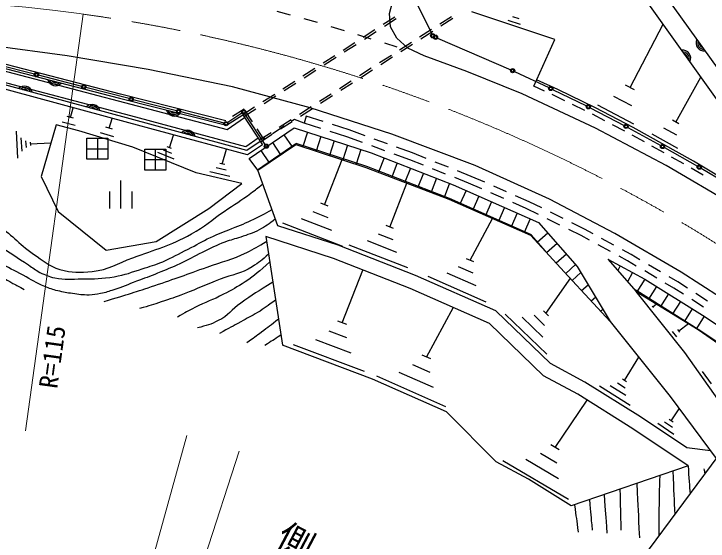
# Model space of a CAD drawing. Units: millimetres, scale not verified. Extents: x 40000 to 680000, y 20000 to 380000.
# Drawn here: x 406640 to 456151, y 260857 to 298457 of the extents above; entities that cross this region are included whole.
import ezdxf
from ezdxf.enums import TextEntityAlignment as Align

# ---------------------------------------------------------------- set-up
doc = ezdxf.new("R2010")
doc.units = ezdxf.units.MM
doc.header["$LTSCALE"] = 1000
doc.linetypes.add('CHAIN', pattern=[18.5, 12, -1.5, 3.5, -1.5])
for name, color, linetype, lineweight in [('M-BGD', 7, 'Continuous', 25), ('M-BMK', 2, 'CHAIN', 13), ('M-BMK-OTRS', 5, 'Continuous', 25), ('M-BMK-ROW', 30, 'Continuous', 25), ('M-STR-HTXT', 7, 'Continuous', 13), ('M-STR-STRC', 7, 'Continuous', 25)]:
    doc.layers.add(name, color=color, linetype=linetype, lineweight=lineweight)
doc.styles.add('ＭＳ ゴシック', font='')
doc.styles.get('ＭＳ ゴシック').set_extended_font_data('MS Gothic')

msp = doc.modelspace()

# ---------------------------------------------------------------- linework, layer by layer
at = {"layer": 'M-BGD'}
for p, q in [((452760, 300272), (458528, 292179)), ((457445, 291407), (451677, 299500)), ((432979, 297714), (433820, 298255)), ((433066, 297580), (433907, 298120)), ((437010, 297737), (437851, 298277)), ((437096, 297602), (437937, 298143)), ((442670, 298105), (442223, 298255)), ((442781, 297696), (441888, 297995)), ((450583, 293208), (452943, 297725)), ((431549, 296795), (432390, 297336)), ((431636, 296661), (432477, 297201)), ((435579, 296818), (436421, 297358)), ((435666, 296683), (436507, 297224)), ((430119, 295876), (430960, 296417)), ((430206, 295742), (431047, 296282)), ((434149, 295899), (434991, 296439)), ((434236, 295764), (435077, 296305)), ((428689, 294957), (429530, 295498)), ((428775, 294823), (429617, 295363)), ((432719, 294980), (433560, 295520)), ((432806, 294845), (433647, 295386)), ((431289, 294061), (432130, 294601)), ((427259, 294038), (428100, 294579)), ((427345, 293903), (428186, 294444)), ((431376, 293926), (432217, 294467)), ((425828, 293119), (426670, 293660)), ((429859, 293141), (430700, 293682)), ((453839, 290742), (455632, 293952)), ((425915, 292984), (426756, 293525)), ((429946, 293007), (430787, 293548)), ((444489, 292954), (443714, 293309)), ((450906, 293039), (450260, 293376)), ((424398, 292200), (425240, 292740)), ((428429, 292222), (429270, 292763)), ((428515, 292088), (429357, 292629)), ((445222, 292618), (445035, 292704)), ((445934, 292267), (445222, 292618)), ((424485, 292065), (425326, 292606)), ((450722, 291903), (449432, 292577)), ((410669, 291077), (410860, 291763)), ((423066, 291664), (422220, 291130)), ((422961, 291276), (423809, 291821)), ((423048, 291142), (423896, 291687)), ((426999, 291303), (427840, 291844)), ((427085, 291169), (427926, 291709)), ((447370, 291561), (446473, 292002)), ((450862, 290598), (448281, 291946)), ((410898, 291014), (410440, 291139)), ((421813, 290518), (422976, 291253)), ((422976, 291253), (424374, 289113)), ((423656, 290761), (423109, 291598)), ((427493, 291166), (427333, 290671)), ((428692, 290780), (427493, 291166)), ((448794, 290832), (447908, 291295)), ((411002, 290494), (410086, 290743)), ((413429, 290297), (413654, 291005)), ((425568, 290384), (426410, 290925)), ((425655, 290250), (426496, 290790)), ((426643, 290919), (426419, 290776)), ((427333, 290671), (426643, 290919)), ((428528, 290287), (427333, 290671)), ((454069, 290614), (453610, 290870)), ((413667, 290226), (413192, 290367)), ((424465, 289523), (423984, 290259)), ((425914, 290452), (425072, 289912)), ((430558, 290179), (429359, 290566)), ((431682, 289770), (430558, 290179)), ((450212, 290091), (449326, 290554)), ((453914, 289798), (452997, 290310)), ((406930, 288166), (406823, 290085)), ((413763, 289680), (412813, 289963)), ((417730, 288913), (418033, 289816)), ((424142, 289468), (424980, 290006)), ((424230, 289334), (425066, 289871)), ((425899, 289840), (426492, 288971)), ((427579, 290027), (427240, 288989)), ((428529, 289717), (428190, 288677)), ((430390, 289687), (429195, 290072)), ((431505, 289281), (430390, 289687)), ((451614, 289321), (450741, 289808)), ((453988, 288854), (452154, 289878)), ((407223, 288664), (407169, 289623)), ((407529, 288921), (407503, 289401)), ((407843, 289059), (407829, 289299)), ((407836, 289179), (409275, 289260)), ((424019, 287346), (426747, 289208)), ((424567, 289588), (424465, 289523)), ((425073, 289276), (425666, 288408)), ((426743, 289248), (431778, 287607)), ((429480, 289408), (429141, 288365)), ((433279, 289188), (432340, 289530)), ((417905, 288499), (417316, 288738)), ((417877, 288853), (417583, 288973)), ((421506, 287746), (421801, 288805)), ((424247, 288713), (424839, 287845)), ((430431, 289098), (430091, 288054)), ((431382, 288788), (431041, 287742)), ((433103, 288699), (432163, 289041)), ((435061, 288539), (433937, 288948)), ((453011, 288541), (452138, 289028)), ((418079, 288085), (416902, 288563)), ((433052, 288185), (432654, 287162)), ((434876, 288053), (433760, 288459)), ((436045, 288147), (435061, 288539)), ((454408, 287761), (453535, 288248)), ((421684, 287704), (421328, 287789)), ((428793, 284848), (430046, 288071)), ((433984, 287823), (433588, 286805)), ((435852, 287665), (434876, 288053)), ((437624, 287519), (436695, 287889)), ((422049, 286863), (420623, 287203)), ((421777, 287305), (421065, 287475)), ((425475, 283351), (424049, 287306)), ((431778, 287607), (437675, 285315)), ((434916, 287461), (434522, 286447)), ((437432, 287036), (436502, 287406)), ((439259, 286869), (438275, 287260)), ((455790, 286955), (454931, 287466)), ((435848, 287098), (435455, 286089)), ((436780, 286736), (436389, 285731)), ((439058, 286389), (438082, 286778)), ((440227, 286445), (439259, 286869)), ((414248, 286579), (414248, 284579)), ((433447, 283252), (434659, 286394)), ((437712, 286374), (437323, 285373)), ((440017, 285969), (439058, 286389)), ((413448, 285779), (413448, 284579)), ((415048, 285779), (415048, 284579)), ((438884, 285870), (438452, 284893)), ((441574, 285286), (440658, 285688)), ((441784, 285762), (440868, 286164)), ((437674, 285311), (443521, 282729)), ((439798, 285466), (439367, 284489)), ((443393, 285057), (442425, 285481)), ((429062, 284743), (428525, 284952)), ((440713, 285062), (440281, 284084)), ((443173, 284585), (442215, 285005)), ((444285, 284616), (443393, 285057)), ((429052, 283923), (427978, 284340)), ((441628, 284658), (441196, 283680)), ((442543, 284254), (442110, 283275)), ((444055, 284149), (443173, 284585)), ((445809, 283863), (444912, 284306)), ((429311, 282998), (427162, 283833)), ((439177, 280886), (440780, 283872)), ((443458, 283850), (443025, 282870)), ((445579, 283397), (444683, 283839)), ((430107, 281864), (425810, 283534)), ((433709, 283150), (433186, 283354)), ((447329, 283113), (446437, 283553)), ((433700, 282351), (432653, 282758)), ((444725, 282830), (443956, 282156)), ((447089, 282651), (446207, 283087)), ((447945, 282776), (447329, 283113)), ((424619, 282578), (425793, 274833)), ((433952, 281450), (431859, 282263)), ((443505, 282704), (444531, 281535)), ((447697, 282319), (447089, 282651)), ((449437, 281962), (448559, 282441)), ((434727, 280346), (430541, 281973)), ((445384, 282078), (444635, 281422)), ((449189, 281505), (448311, 281984)), ((446043, 281326), (445314, 280687)), ((450667, 281290), (450051, 281627)), ((451292, 280923), (450667, 281290)), ((439435, 280772), (438918, 281000)), ((450411, 280838), (449803, 281169)), ((451028, 280476), (450411, 280838)), ((439389, 279969), (438356, 280425)), ((446703, 280575), (445994, 279953)), ((449882, 280487), (449705, 280157)), ((452758, 280063), (451896, 280569)), ((430061, 276427), (431537, 280191)), ((439602, 279052), (437535, 279965)), ((446453, 279454), (447068, 280020)), ((450763, 280014), (450409, 279355)), ((452494, 279615), (451632, 280121)), ((440331, 277907), (436197, 279732)), ((444589, 277094), (446361, 279623)), ((451629, 279549), (451058, 278637)), ((453715, 278898), (453098, 279260)), ((453987, 279341), (453362, 279708)), ((454679, 278897), (453987, 279341)), ((447131, 278719), (447592, 279143)), ((450884, 278814), (451058, 278721)), ((452477, 279018), (451911, 278115)), ((454399, 278459), (453715, 278898)), ((447809, 277983), (448116, 278266)), ((451061, 278725), (455444, 275980)), ((453325, 278487), (452764, 277593)), ((456109, 277978), (455268, 278518)), ((452206, 277571), (452467, 277775)), ((454172, 277957), (453617, 277070)), ((455829, 277540), (454988, 278080)), ((436066, 273984), (437984, 277533)), ((444774, 276916), (444404, 277273)), ((448486, 277248), (448640, 277389)), ((452248, 277519), (452165, 277623)), ((455020, 277426), (454470, 276548)), ((444638, 274184), (441678, 277045)), ((444375, 275393), (442895, 276823)), ((444482, 276243), (443742, 276959)), ((455867, 276895), (455323, 276026)), ((430376, 276309), (429745, 276546)), ((454058, 275849), (454753, 276380)), ((430375, 275349), (429114, 275824)), ((453920, 275420), (453609, 275811)), ((454136, 275751), (453980, 275947)), ((455443, 275979), (460265, 272753)), ((431634, 272956), (426589, 274854)), ((430689, 274271), (428167, 275220)), ((436373, 273849), (435758, 274120)), ((450188, 272309), (451207, 273971)), ((436319, 272893), (435089, 273436)), ((436571, 271802), (434112, 272888)), ((456387, 272062), (455760, 272945)), ((437439, 270438), (432520, 272611)), ((450325, 272223), (450050, 272396)), ((450599, 270519), (448397, 271898)), ((450279, 271231), (449177, 271920)), ((450233, 271770), (449683, 272115)), ((445234, 267540), (447522, 270913)), ((453526, 269432), (454096, 270299)), ((453669, 269335), (453382, 269528)), ((453716, 268471), (452565, 269241)), ((453621, 268952), (453045, 269337)), ((445527, 267368), (444941, 267712)), ((456325, 267301), (454629, 267500)), ((445361, 266415), (444190, 267104)), ((446200, 263822), (441515, 266574)), ((445488, 265291), (443145, 266667)), ((454718, 266237), (446374, 263371))]:
    msp.add_line(p, q, dxfattribs=at)
for points in [[(443714, 293309), (445209, 296619), (439301, 298597)], [(421761, 290840), (414251, 292738), (404888, 295155), (403206, 294690)], [(403283, 294400), (403270, 294282), (404832, 294683), (421862, 290216), (423098, 291066)], [(403283, 294400), (404891, 294845), (414176, 292448), (421813, 290518)], [(424063, 289590), (423189, 288983), (414973, 291186), (404857, 293852), (403527, 293513), (403573, 293347)], [(424210, 289364), (423246, 288726), (414926, 290971), (404827, 293710), (403573, 293347)], [(466783, 280334), (466657, 280430), (462792, 283131), (458609, 285860), (455100, 287947), (450799, 290349), (448113, 291752), (445437, 293069), (443922, 293763)], [(424374, 289113), (423299, 288401), (414848, 290681), (404829, 293398), (403656, 293059)], [(409645, 290552), (408588, 286865), (409796, 284360), (413219, 281602), (416792, 282235), (420545, 284575), (422900, 286352)], [(422900, 286352), (419634, 287130), (415122, 288962), (411282, 290107), (409645, 290552)], [(424049, 287306), (423421, 288149), (426628, 290337), (432119, 288548), (437969, 286274), (444065, 283582), (446811, 280451), (449164, 276512)], [(424049, 287306), (426753, 289149), (431743, 287511), (437654, 285247), (443482, 282668), (446175, 279756), (449164, 276512)], [(441000, 277283), (435286, 279807), (429765, 281952), (425475, 283351)], [(440562, 276384), (434902, 278883), (429429, 281010), (424619, 282578)], [(449001, 280960), (451629, 279549), (455939, 276850), (460958, 273493), (461429, 273100)], [(449001, 280960), (451017, 278662), (455432, 275960), (460178, 272659), (460763, 272201)], [(457880, 268307), (457258, 270403), (454482, 274314), (451017, 278662)], [(454629, 267500), (451319, 269714), (447359, 272194), (444899, 273514), (441000, 277283)], [(454718, 266237), (450776, 268875), (446856, 271329), (444416, 272639), (440562, 276384)], [(449164, 276512), (453449, 271164), (456731, 266754)], [(437497, 270085), (432219, 272416), (425793, 274833)], [(446374, 263371), (443339, 265272), (441037, 266507), (437497, 270085)]]:
    msp.add_lwpolyline(points, dxfattribs=at)
for centre, radius, start, end in [((455861, 296380), 567, 153.549, 277.404), ((455861, 296380), 453, 161.5084, 269.4446), ((455861, 296380), 340, 177.1337, 253.8193), ((454344, 295299), 567, 333.549, 97.404), ((454344, 295299), 453, 341.5084, 89.4446), ((454344, 295299), 340, 357.1338, 73.8192), ((409600, 293904), 567, 193.5994, 317.4545), ((409600, 293904), 453, 201.5588, 309.4951), ((409600, 293904), 340, 217.1842, 293.8697), ((407394, 292737), 567, 12.8964, 136.7515), ((407394, 292737), 453, 20.8558, 128.7921), ((407394, 292737), 340, 36.4812, 113.1667), ((412220, 291428), 567, 12.8964, 136.7515), ((412220, 291428), 453, 20.8558, 128.7921), ((412220, 291428), 340, 36.4812, 113.1667), ((418060, 291741), 567, 193.8873, 317.7423), ((418060, 291741), 453, 201.8467, 309.7829), ((418060, 291741), 340, 217.472, 294.1575), ((419017, 289591), 567, 12.9764, 136.8315), ((419017, 289591), 453, 20.9358, 128.8721), ((419017, 289591), 340, 36.5612, 113.2467)]:
    msp.add_arc(centre, radius, start, end, dxfattribs=at)
for points, knots in [([(393098, 285564), (395239, 285436), (395891, 285352), (397674, 285478), (398659, 285548), (399208, 285881), (400188, 285754), (401213, 285620), (401650, 285071), (402593, 284647), (403658, 284168), (404323, 284035), (405333, 283447), (406495, 282772), (406929, 282079), (408044, 281330), (408751, 280856), (409109, 280471), (409926, 280232), (410789, 279979), (411330, 279997), (412225, 280092), (413410, 280218), (414002, 280646), (415119, 281062), (416773, 281676), (417756, 281913), (419304, 282760), (420275, 283291), (420723, 283744), (421636, 284370), (422383, 284884), (422825, 285138), (423550, 285682), (423885, 285933), (423998, 286016), (424398, 286338)], [0, 0, 0, 0, 1, 1, 1, 2, 2, 2, 3, 3, 3, 4, 4, 4, 5, 5, 5, 6, 6, 6, 7, 7, 7, 8, 8, 8, 9, 9, 9, 10, 10, 10, 11, 11, 11, 12, 12, 12, 12]), ([(376980, 279606), (378241, 280179), (378576, 280335), (379615, 280763), (380464, 281112), (380914, 281389), (381802, 281621), (382252, 281739), (382537, 281632), (382986, 281751), (383887, 281990), (384310, 282377), (385211, 282613), (386166, 282863), (386716, 282943), (387690, 283097), (389103, 283321), (389902, 283390), (391324, 283546), (392801, 283709), (393626, 283839), (395110, 283917), (396347, 283983), (397043, 284014), (398280, 283960), (399246, 283918), (399788, 283861), (400743, 283708), (401951, 283515), (402640, 283390), (403783, 282954), (404528, 282670), (404865, 282340), (405548, 281930), (406401, 281417), (406855, 281091), (407690, 280550), (408008, 280345), (408163, 280188), (408502, 280021), (408893, 279828), (409123, 279725), (409550, 279633), (410291, 279472), (410732, 279550), (411491, 279556), (412392, 279563), (412905, 279561), (413793, 279711), (414596, 279847), (415023, 280033), (415800, 280279), (416372, 280461), (416699, 280549), (417252, 280786), (417978, 281098), (418363, 281322), (419067, 281681), (419692, 281999), (420022, 282217), (420658, 282512), (421246, 282785), (421595, 282893), (422193, 283144), (422808, 283403), (423163, 283525), (423762, 283819), (424277, 284071), (424451, 284168), (425055, 284516)], [0, 0, 0, 0, 1, 1, 1, 2, 2, 2, 3, 3, 3, 4, 4, 4, 5, 5, 5, 6, 6, 6, 7, 7, 7, 8, 8, 8, 9, 9, 9, 10, 10, 10, 11, 11, 11, 12, 12, 12, 13, 13, 13, 14, 14, 14, 15, 15, 15, 16, 16, 16, 17, 17, 17, 18, 18, 18, 19, 19, 19, 20, 20, 20, 21, 21, 21, 22, 22, 22, 23, 23, 23, 23]), ([(425300, 283836), (424794, 283442), (424620, 283306), (424134, 283052), (423645, 282796), (423337, 282726), (422817, 282540), (422385, 282386), (422124, 282352), (421696, 282186), (421048, 281934), (420704, 281748), (420076, 281448), (419446, 281146), (419114, 280933), (418480, 280638), (417869, 280354), (417517, 280214), (416892, 279961), (416307, 279725), (415973, 279607), (415383, 279384), (414751, 279145), (414403, 278992), (413761, 278781), (413399, 278662), (413198, 278586), (412824, 278511), (412505, 278446), (412323, 278416), (411998, 278407), (411539, 278395), (411282, 278450), (410827, 278511), (410412, 278566), (410179, 278605), (409773, 278707), (409399, 278801), (409192, 278871), (408838, 279021), (408214, 279285), (407895, 279498), (407298, 279817), (406641, 280167), (406267, 280351), (405625, 280729), (404880, 281168), (404560, 281595), (403757, 281919), (403099, 282184), (402687, 282208), (401990, 282344), (401143, 282509), (400667, 282612), (399807, 282685), (398992, 282754), (398530, 282798), (397713, 282745), (396753, 282683), (396235, 282486), (395281, 282363), (394304, 282237), (393755, 282172), (392773, 282093), (391504, 281990), (390785, 282033), (389517, 281910), (388105, 281773), (387309, 281702), (385917, 281429), (385092, 281267), (384647, 281101), (383828, 280910), (382802, 280671), (382189, 280687), (381186, 280361), (380485, 280132), (380224, 280031), (379431, 279665)], [0, 0, 0, 0, 1, 1, 1, 2, 2, 2, 3, 3, 3, 4, 4, 4, 5, 5, 5, 6, 6, 6, 7, 7, 7, 8, 8, 8, 9, 9, 9, 10, 10, 10, 11, 11, 11, 12, 12, 12, 13, 13, 13, 14, 14, 14, 15, 15, 15, 16, 16, 16, 17, 17, 17, 18, 18, 18, 19, 19, 19, 20, 20, 20, 21, 21, 21, 22, 22, 22, 23, 23, 23, 24, 24, 24, 25, 25, 25, 26, 26, 26, 26]), ([(413080, 277942), (414831, 278477), (415291, 278618), (416696, 279089), (418158, 279578), (418967, 279883), (420418, 280405), (421526, 280804), (422193, 280921), (423246, 281447), (423816, 281731), (424027, 281839), (424670, 282241)], [0, 0, 0, 0, 1, 1, 1, 2, 2, 2, 3, 3, 3, 4, 4, 4, 4]), ([(381917, 279717), (383056, 279946), (383368, 279999), (384302, 280152), (385795, 280397), (386646, 280428), (388144, 280637), (389416, 280814), (390126, 280933), (391396, 281124), (392650, 281312), (393347, 281449), (394605, 281606), (395929, 281770), (396671, 281922), (398005, 281935), (399237, 281946), (399929, 281878), (401156, 281758), (401816, 281693), (402199, 281696), (402836, 281507), (403805, 281220), (404206, 280725), (405067, 280196), (405658, 279832), (405956, 279574), (406564, 279238), (406880, 279063), (406990, 279003), (407385, 278811)], [0, 0, 0, 0, 1, 1, 1, 2, 2, 2, 3, 3, 3, 4, 4, 4, 5, 5, 5, 6, 6, 6, 7, 7, 7, 8, 8, 8, 9, 9, 9, 10, 10, 10, 10]), ([(424808, 281329), (424323, 280876), (424125, 280730), (423636, 280418), (422830, 279905), (422245, 279882), (421356, 279531), (420345, 279131), (419789, 278881), (418773, 278494), (418145, 278255), (417793, 278121), (417155, 277911), (416554, 277712), (416352, 277654), (415604, 277441)], [0, 0, 0, 0, 1, 1, 1, 2, 2, 2, 3, 3, 3, 4, 4, 4, 5, 5, 5, 5]), ([(424893, 280773), (424107, 280069), (423867, 279835), (423129, 279344), (422552, 278961), (422206, 278782), (421595, 278458), (420816, 278046), (420326, 277925), (419545, 277516), (419054, 277259), (418887, 277169), (418304, 276826)], [0, 0, 0, 0, 1, 1, 1, 2, 2, 2, 3, 3, 3, 4, 4, 4, 4]), ([(425112, 279324), (424004, 278643), (423683, 278458), (422818, 277828), (422177, 277361), (421925, 276934), (421215, 276580), (420668, 276307), (420410, 276226), (419734, 276070)], [0, 0, 0, 0, 1, 1, 1, 2, 2, 2, 3, 3, 3, 3]), ([(425305, 278051), (424715, 277607), (424543, 277472), (424019, 277153), (423562, 276874), (423284, 276756), (422815, 276499), (422222, 276174), (422036, 276068), (421303, 275657)], [0, 0, 0, 0, 1, 1, 1, 2, 2, 2, 3, 3, 3, 3]), ([(425511, 276695), (424939, 276234), (424787, 276109), (424308, 275754), (423900, 275452), (423764, 275355), (423250, 275000)], [0, 0, 0, 0, 1, 1, 1, 2, 2, 2, 2]), ([(452698, 265543), (452666, 264383), (452660, 264085), (452646, 263150), (452634, 262327), (452631, 261867), (452632, 261216)], [0, 0, 0, 0, 1, 1, 1, 2, 2, 2, 2])]:
    msp.add_open_spline(points, degree=3, knots=knots, dxfattribs=at)
for points in [[(425686, 275538), (425107, 275175), (425107, 275175), (424527, 274811)], [(454718, 266237), (454781, 265362), (454823, 264766), (454867, 264236)], [(455842, 266019), (455870, 265896), (455897, 265777), (455923, 265662)], [(453635, 265865), (453695, 264347), (453712, 263849), (453776, 262762)], [(451073, 264985), (451161, 263044), (451161, 263044), (451249, 261102)], [(449856, 264567), (449893, 263100), (449893, 263100), (449931, 261634)], [(448736, 264182), (448831, 262806), (448831, 262806), (448927, 261430)], [(446616, 263454), (446754, 262471), (446754, 262471), (446892, 261487)], [(447901, 261645), (447808, 262738), (447808, 262738), (447715, 263832)]]:
    msp.add_open_spline(points, degree=3, dxfattribs=at)
at = {"layer": 'M-BMK'}
msp.add_lwpolyline([(374898, 299560), (376816, 299603), (378734, 299645), (380652, 299683), (382570, 299716), (384488, 299742), (386407, 299760), (388325, 299768), (390244, 299764), (392162, 299747), (394080, 299715), (395998, 299666), (397915, 299599), (399831, 299512), (401747, 299403), (403661, 299271), (405573, 299113), (407482, 298930), (409389, 298717), (411292, 298475), (411578, 298436)], dxfattribs=at)
msp.add_arc((395858, 184516), 115000, 53.49104, 82.14352, dxfattribs=at)
at = {"layer": 'M-BMK-OTRS'}
msp.add_line((440479, 244798), (488075, 309099), dxfattribs=at)
at = {"layer": 'M-BMK-ROW'}
for p, q in [((411852, 288087), (411852, 289587)), ((411852, 289587), (413352, 289587)), ((412602, 289587), (412602, 288087)), ((413352, 289587), (413352, 288087)), ((411852, 288837), (413352, 288837)), ((415976, 287315), (415976, 288815)), ((415976, 288815), (417476, 288815)), ((416726, 288815), (416726, 287315)), ((417476, 288815), (417476, 287315)), ((413352, 288087), (411852, 288087)), ((415976, 288065), (417476, 288065)), ((417476, 287315), (415976, 287315))]:
    msp.add_line(p, q, dxfattribs=at)
at = {"layer": 'M-STR-HTXT'}
for p, q in [((411578, 298436), (407477, 268718)), ((414981, 253930), (418965, 268391)), ((420234, 259661), (422703, 267271))]:
    msp.add_line(p, q, dxfattribs=at)
at = {"layer": 'M-STR-STRC'}
for p, q in [((435259, 299445), (436444, 297029)), ((425385, 298642), (426353, 298388)), ((427320, 298134), (428269, 297859)), ((428269, 297859), (428280, 297855)), ((429237, 297564), (430193, 297272)), ((431150, 296981), (432106, 296689)), ((436851, 296732), (442071, 294468)), ((433063, 296397), (433941, 296108)), ((408100, 294152), (405009, 294948)), ((442344, 294345), (444791, 293199)), ((411482, 293282), (408391, 294077)), ((414863, 292411), (411772, 293207)), ((445062, 293070), (447474, 291897)), ((418244, 291540), (415153, 292336)), ((447742, 291762), (450163, 290504)), ((421626, 290669), (418535, 291465)), ((422908, 291384), (421896, 290715)), ((424566, 289147), (423116, 291341)), ((450427, 290363), (452770, 289069)), ((453032, 288923), (455387, 287602)), ((455647, 287453), (457984, 286081))]:
    msp.add_line(p, q, dxfattribs=at)
for points in [[(466024, 279309), (462390, 281932), (457945, 284841), (453166, 287642), (448120, 290307), (442891, 292757), (438944, 294356), (435905, 295467), (434741, 296007), (433951, 296718), (433489, 297533), (433423, 298473), (433688, 299482), (433999, 300012), (434971, 300805), (436193, 301463), (437517, 301967), (438978, 302427)], [(462459, 274492), (462020, 274829), (458441, 277333), (454233, 280043), (449493, 282795), (444829, 285251), (439527, 287635), (433597, 289879), (427771, 291758), (422224, 293248), (416206, 294502), (410430, 295475), (405118, 296179)]]:
    msp.add_lwpolyline(points, dxfattribs=at)
for centre, radius in [((436511, 296894), 150), ((436511, 296894), 120), ((436511, 296894), 100), ((436713, 296792), 150), ((436713, 296792), 120), ((436713, 296792), 100), ((408246, 294115), 150), ((408246, 294115), 120), ((408246, 294115), 100), ((442208, 294408), 150), ((442208, 294408), 120), ((442208, 294408), 100), ((411627, 293244), 150), ((411627, 293244), 120), ((411627, 293244), 100), ((444927, 293136), 150), ((444927, 293136), 120), ((444927, 293136), 100), ((415008, 292373), 150), ((415008, 292373), 120), ((415008, 292373), 100), ((418390, 291503), 150), ((418390, 291503), 120), ((447609, 291831), 150), ((447609, 291831), 120), ((447609, 291831), 100), ((418390, 291503), 100), ((423034, 291466), 150), ((423034, 291466), 120), ((423034, 291466), 100), ((421771, 290632), 150), ((421771, 290632), 120), ((421771, 290632), 100), ((450296, 290435), 150), ((450296, 290435), 120), ((450296, 290435), 100), ((424648, 289022), 150), ((452901, 288996), 150), ((424648, 289022), 120), ((424648, 289022), 100), ((452901, 288996), 120), ((452901, 288996), 100), ((455518, 287529), 150), ((455518, 287529), 120), ((455518, 287529), 100)]:
    msp.add_circle(centre, radius, dxfattribs=at)

# ---------------------------------------------------------------- texts
at = {"layer": 'M-STR-HTXT', "style": 'ＭＳ ゴシック'}
msp.add_text('R=115', height=1320, rotation=82.143, dxfattribs=at).set_placement((408416, 271863), align=Align.TOP_LEFT)
msp.add_text('側\u3000溝\u3000L=37.0', height=1833, rotation=332.18, dxfattribs=at).set_placement((432703, 256069), align=Align.BOTTOM_CENTER)

doc.saveas('drawing.dxf')
